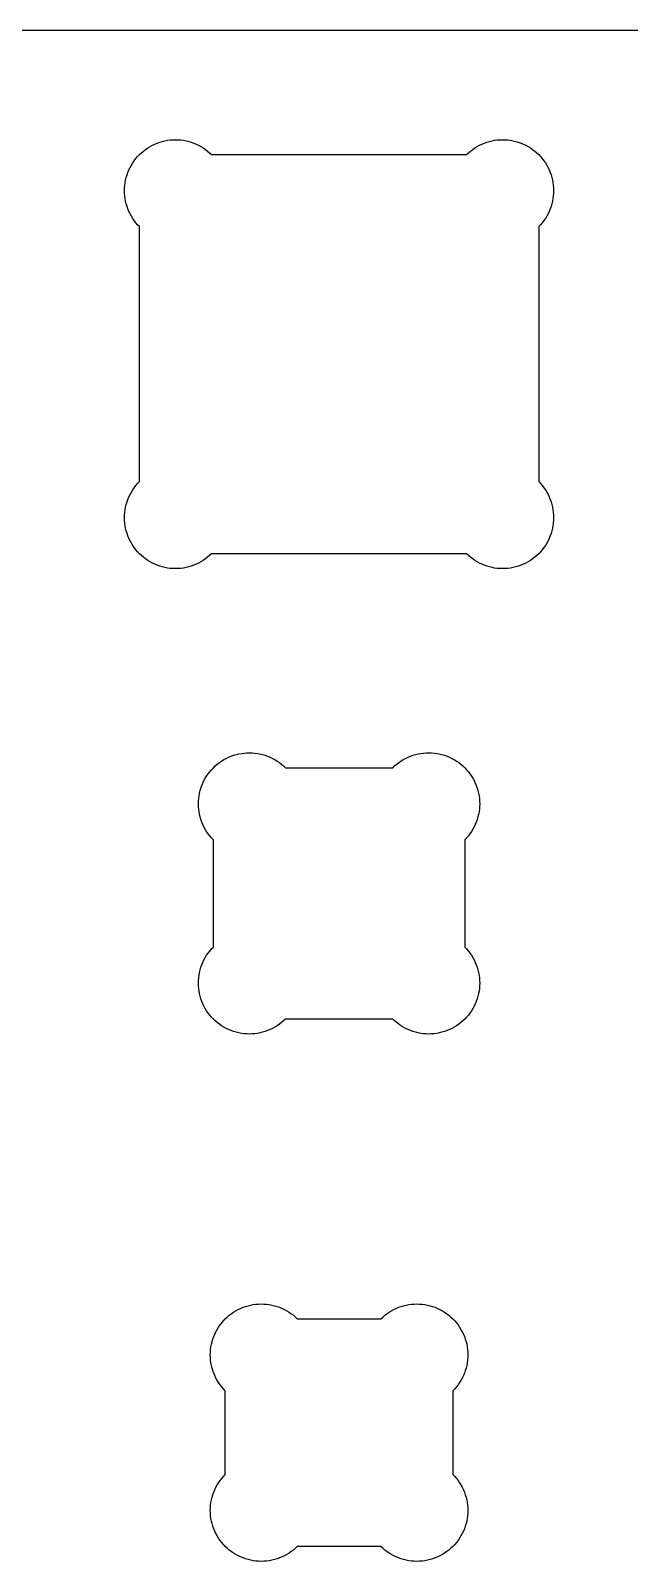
# Model space of a CAD drawing. Header units: metres. Extents: x 0 to 406, y 0 to 165.
# Drawn here: x 264.4 to 299.7, y 75 to 165.1 of the extents above; entities that cross this region are included whole.
import ezdxf

# ---------------------------------------------------------------- set-up
doc = ezdxf.new("R2010")
doc.units = ezdxf.units.M

msp = doc.modelspace()

# ---------------------------------------------------------------- linework, layer by layer
for p, q in [((406.4, 165.1), (0, 165.1)), ((272.323, 158.613), (272.477, 158.642)), ((272.477, 158.642), (272.633, 158.662)), ((272.633, 158.662), (272.789, 158.675)), ((272.789, 158.675), (272.946, 158.679)), ((272.946, 158.679), (273.103, 158.675)), ((273.103, 158.675), (273.26, 158.662)), ((273.26, 158.662), (273.416, 158.642)), ((273.416, 158.642), (273.57, 158.613)), ((291.58, 158.613), (291.734, 158.642)), ((291.734, 158.642), (291.89, 158.662)), ((291.89, 158.662), (292.047, 158.675)), ((292.047, 158.675), (292.204, 158.679)), ((292.204, 158.679), (292.361, 158.675)), ((292.361, 158.675), (292.517, 158.662)), ((292.517, 158.662), (292.673, 158.642)), ((292.673, 158.642), (292.827, 158.613)), ((270.717, 157.686), (270.825, 157.8)), ((270.825, 157.8), (270.939, 157.908)), ((270.825, 157.8), (270.825, 157.8)), ((270.825, 157.8), (270.825, 157.8)), ((270.939, 157.908), (271.058, 158.01)), ((271.058, 158.01), (271.183, 158.106)), ((271.183, 158.106), (271.312, 158.195)), ((271.312, 158.195), (271.446, 158.277)), ((271.446, 158.277), (271.584, 158.352)), ((271.584, 158.352), (271.726, 158.419)), ((271.726, 158.419), (271.871, 158.479)), ((271.871, 158.479), (272.019, 158.532)), ((272.019, 158.532), (272.17, 158.576)), ((272.17, 158.576), (272.323, 158.613)), ((273.57, 158.613), (273.723, 158.576)), ((273.723, 158.576), (273.873, 158.532)), ((273.873, 158.532), (274.021, 158.479)), ((274.021, 158.479), (274.167, 158.419)), ((274.167, 158.419), (274.308, 158.352)), ((274.308, 158.352), (274.446, 158.277)), ((274.446, 158.277), (274.58, 158.195)), ((274.58, 158.195), (274.71, 158.106)), ((274.71, 158.106), (274.834, 158.01)), ((274.834, 158.01), (274.954, 157.908)), ((274.954, 157.908), (275.068, 157.8)), ((275.068, 157.8), (290.082, 157.8)), ((290.082, 157.8), (290.196, 157.908)), ((290.196, 157.908), (290.316, 158.01)), ((290.316, 158.01), (290.44, 158.106)), ((290.44, 158.106), (290.57, 158.195)), ((290.57, 158.195), (290.704, 158.277)), ((290.704, 158.277), (290.842, 158.352)), ((290.842, 158.352), (290.983, 158.419)), ((290.983, 158.419), (291.129, 158.479)), ((291.129, 158.479), (291.277, 158.532)), ((291.277, 158.532), (291.427, 158.576)), ((291.427, 158.576), (291.58, 158.613)), ((292.827, 158.613), (292.98, 158.576)), ((292.98, 158.576), (293.131, 158.532)), ((293.131, 158.532), (293.279, 158.479)), ((293.279, 158.479), (293.424, 158.419)), ((293.424, 158.419), (293.566, 158.352)), ((293.566, 158.352), (293.704, 158.277)), ((293.704, 158.277), (293.838, 158.195)), ((293.838, 158.195), (293.967, 158.106)), ((293.967, 158.106), (294.092, 158.01)), ((294.092, 158.01), (294.211, 157.908)), ((294.211, 157.908), (294.325, 157.8)), ((294.325, 157.8), (294.325, 157.8)), ((294.325, 157.8), (294.325, 157.8)), ((294.325, 157.8), (294.433, 157.686)), ((270.146, 156.754), (270.206, 156.899)), ((270.206, 156.899), (270.273, 157.041)), ((270.273, 157.041), (270.348, 157.179)), ((270.348, 157.179), (270.43, 157.313)), ((270.43, 157.313), (270.519, 157.442)), ((270.519, 157.442), (270.615, 157.567)), ((270.615, 157.567), (270.717, 157.686)), ((294.433, 157.686), (294.535, 157.567)), ((294.535, 157.567), (294.631, 157.442)), ((294.631, 157.442), (294.72, 157.313)), ((294.72, 157.313), (294.802, 157.179)), ((294.802, 157.179), (294.877, 157.041)), ((294.877, 157.041), (294.944, 156.899)), ((294.944, 156.899), (295.004, 156.754)), ((269.95, 155.836), (269.963, 155.992)), ((269.963, 155.992), (269.983, 156.148)), ((269.983, 156.148), (270.012, 156.302)), ((270.012, 156.302), (270.049, 156.455)), ((270.049, 156.455), (270.093, 156.606)), ((270.093, 156.606), (270.146, 156.754)), ((295.004, 156.754), (295.057, 156.606)), ((295.057, 156.606), (295.101, 156.455)), ((295.101, 156.455), (295.138, 156.302)), ((295.138, 156.302), (295.167, 156.148)), ((295.167, 156.148), (295.187, 155.992)), ((295.187, 155.992), (295.2, 155.836)), ((269.946, 155.679), (269.95, 155.836)), ((269.95, 155.522), (269.946, 155.679)), ((269.963, 155.365), (269.95, 155.522)), ((269.983, 155.209), (269.963, 155.365)), ((270.012, 155.055), (269.983, 155.209)), ((270.049, 154.902), (270.012, 155.055)), ((295.138, 155.055), (295.101, 154.902)), ((295.167, 155.209), (295.138, 155.055)), ((295.187, 155.365), (295.167, 155.209)), ((295.2, 155.522), (295.187, 155.365)), ((295.2, 155.836), (295.204, 155.679)), ((295.204, 155.679), (295.2, 155.522)), ((270.093, 154.752), (270.049, 154.902)), ((270.146, 154.604), (270.093, 154.752)), ((270.206, 154.458), (270.146, 154.604)), ((270.273, 154.317), (270.206, 154.458)), ((270.348, 154.179), (270.273, 154.317)), ((270.43, 154.045), (270.348, 154.179)), ((294.802, 154.179), (294.72, 154.045)), ((294.877, 154.317), (294.802, 154.179)), ((294.944, 154.458), (294.877, 154.317)), ((295.004, 154.604), (294.944, 154.458)), ((295.057, 154.752), (295.004, 154.604)), ((295.101, 154.902), (295.057, 154.752)), ((270.519, 153.915), (270.43, 154.045)), ((270.615, 153.791), (270.519, 153.915)), ((270.717, 153.671), (270.615, 153.791)), ((270.825, 153.557), (270.717, 153.671)), ((270.825, 138.543), (270.825, 153.557)), ((294.433, 153.671), (294.325, 153.557)), ((294.325, 153.557), (294.325, 138.543)), ((294.535, 153.791), (294.433, 153.671)), ((294.631, 153.915), (294.535, 153.791)), ((294.72, 154.045), (294.631, 153.915)), ((270.273, 137.783), (270.348, 137.921)), ((270.348, 137.921), (270.43, 138.055)), ((270.43, 138.055), (270.519, 138.185)), ((270.519, 138.185), (270.615, 138.309)), ((270.615, 138.309), (270.717, 138.429)), ((270.717, 138.429), (270.825, 138.543)), ((294.325, 138.543), (294.433, 138.429)), ((294.433, 138.429), (294.535, 138.309)), ((294.535, 138.309), (294.631, 138.185)), ((294.631, 138.185), (294.72, 138.055)), ((294.72, 138.055), (294.802, 137.921)), ((294.802, 137.921), (294.877, 137.783)), ((269.983, 136.891), (270.012, 137.045)), ((270.012, 137.045), (270.049, 137.198)), ((270.049, 137.198), (270.093, 137.348)), ((270.093, 137.348), (270.146, 137.496)), ((270.146, 137.496), (270.206, 137.642)), ((270.206, 137.642), (270.273, 137.783)), ((294.877, 137.783), (294.944, 137.642)), ((294.944, 137.642), (295.004, 137.496)), ((295.004, 137.496), (295.057, 137.348)), ((295.057, 137.348), (295.101, 137.198)), ((295.101, 137.198), (295.138, 137.045)), ((295.138, 137.045), (295.167, 136.891)), ((269.946, 136.421), (269.95, 136.578)), ((269.95, 136.264), (269.946, 136.421)), ((269.95, 136.578), (269.963, 136.735)), ((269.963, 136.108), (269.95, 136.264)), ((269.963, 136.735), (269.983, 136.891)), ((269.983, 135.952), (269.963, 136.108)), ((295.167, 136.891), (295.187, 136.735)), ((295.187, 136.108), (295.167, 135.952)), ((295.187, 136.735), (295.2, 136.578)), ((295.2, 136.264), (295.187, 136.108)), ((295.2, 136.578), (295.204, 136.421)), ((295.204, 136.421), (295.2, 136.264)), ((270.012, 135.798), (269.983, 135.952)), ((270.049, 135.645), (270.012, 135.798)), ((270.093, 135.494), (270.049, 135.645)), ((270.146, 135.346), (270.093, 135.494)), ((270.206, 135.201), (270.146, 135.346)), ((270.273, 135.059), (270.206, 135.201)), ((294.944, 135.201), (294.877, 135.059)), ((295.004, 135.346), (294.944, 135.201)), ((295.057, 135.494), (295.004, 135.346)), ((295.101, 135.645), (295.057, 135.494)), ((295.138, 135.798), (295.101, 135.645)), ((295.167, 135.952), (295.138, 135.798)), ((270.348, 134.921), (270.273, 135.059)), ((270.43, 134.787), (270.348, 134.921)), ((270.519, 134.658), (270.43, 134.787)), ((270.615, 134.533), (270.519, 134.658)), ((270.717, 134.414), (270.615, 134.533)), ((270.825, 134.3), (270.717, 134.414)), ((270.939, 134.192), (270.825, 134.3)), ((270.825, 134.3), (270.825, 134.3)), ((270.825, 134.3), (270.825, 134.3)), ((275.068, 134.3), (274.954, 134.192)), ((290.082, 134.3), (275.068, 134.3)), ((290.196, 134.192), (290.082, 134.3)), ((294.325, 134.3), (294.211, 134.192)), ((294.433, 134.414), (294.325, 134.3)), ((294.325, 134.3), (294.325, 134.3)), ((294.325, 134.3), (294.325, 134.3)), ((294.535, 134.533), (294.433, 134.414)), ((294.631, 134.658), (294.535, 134.533)), ((294.72, 134.787), (294.631, 134.658)), ((294.802, 134.921), (294.72, 134.787)), ((294.877, 135.059), (294.802, 134.921)), ((271.058, 134.09), (270.939, 134.192)), ((271.183, 133.994), (271.058, 134.09)), ((271.312, 133.905), (271.183, 133.994)), ((271.446, 133.823), (271.312, 133.905)), ((271.584, 133.748), (271.446, 133.823)), ((271.726, 133.681), (271.584, 133.748)), ((271.871, 133.621), (271.726, 133.681)), ((272.019, 133.568), (271.871, 133.621)), ((272.17, 133.524), (272.019, 133.568)), ((272.323, 133.487), (272.17, 133.524)), ((272.477, 133.458), (272.323, 133.487)), ((272.633, 133.438), (272.477, 133.458)), ((272.789, 133.425), (272.633, 133.438)), ((272.946, 133.421), (272.789, 133.425)), ((273.103, 133.425), (272.946, 133.421)), ((273.26, 133.438), (273.103, 133.425)), ((273.416, 133.458), (273.26, 133.438)), ((273.57, 133.487), (273.416, 133.458)), ((273.723, 133.524), (273.57, 133.487)), ((273.873, 133.568), (273.723, 133.524)), ((274.021, 133.621), (273.873, 133.568)), ((274.167, 133.681), (274.021, 133.621)), ((274.308, 133.748), (274.167, 133.681)), ((274.446, 133.823), (274.308, 133.748)), ((274.58, 133.905), (274.446, 133.823)), ((274.71, 133.994), (274.58, 133.905)), ((274.834, 134.09), (274.71, 133.994)), ((274.954, 134.192), (274.834, 134.09)), ((290.316, 134.09), (290.196, 134.192)), ((290.44, 133.994), (290.316, 134.09)), ((290.57, 133.905), (290.44, 133.994)), ((290.704, 133.823), (290.57, 133.905)), ((290.842, 133.748), (290.704, 133.823)), ((290.983, 133.681), (290.842, 133.748)), ((291.129, 133.621), (290.983, 133.681)), ((291.277, 133.568), (291.129, 133.621)), ((291.427, 133.524), (291.277, 133.568)), ((291.58, 133.487), (291.427, 133.524)), ((291.734, 133.458), (291.58, 133.487)), ((291.89, 133.438), (291.734, 133.458)), ((292.047, 133.425), (291.89, 133.438)), ((292.204, 133.421), (292.047, 133.425)), ((292.361, 133.425), (292.204, 133.421)), ((292.517, 133.438), (292.361, 133.425)), ((292.673, 133.458), (292.517, 133.438)), ((292.827, 133.487), (292.673, 133.458)), ((292.98, 133.524), (292.827, 133.487)), ((293.131, 133.568), (292.98, 133.524)), ((293.279, 133.621), (293.131, 133.568)), ((293.424, 133.681), (293.279, 133.621)), ((293.566, 133.748), (293.424, 133.681)), ((293.704, 133.823), (293.566, 133.748)), ((293.838, 133.905), (293.704, 133.823)), ((293.967, 133.994), (293.838, 133.905)), ((294.092, 134.09), (293.967, 133.994)), ((294.211, 134.192), (294.092, 134.09)), ((277.139, 122.575), (277.296, 122.579)), ((277.296, 122.579), (277.453, 122.575)), ((287.697, 122.575), (287.854, 122.579)), ((287.854, 122.579), (288.011, 122.575)), ((275.067, 121.586), (275.175, 121.7)), ((275.175, 121.7), (275.289, 121.808)), ((275.289, 121.808), (275.408, 121.91)), ((275.408, 121.91), (275.533, 122.006)), ((275.533, 122.006), (275.662, 122.095)), ((275.662, 122.095), (275.796, 122.177)), ((275.796, 122.177), (275.934, 122.252)), ((275.934, 122.252), (276.076, 122.319)), ((276.076, 122.319), (276.221, 122.379)), ((276.221, 122.379), (276.369, 122.432)), ((276.369, 122.432), (276.52, 122.476)), ((276.52, 122.476), (276.673, 122.513)), ((276.673, 122.513), (276.827, 122.542)), ((276.827, 122.542), (276.983, 122.562)), ((276.983, 122.562), (277.139, 122.575)), ((277.453, 122.575), (277.61, 122.562)), ((277.61, 122.562), (277.766, 122.542)), ((277.766, 122.542), (277.92, 122.513)), ((277.92, 122.513), (278.073, 122.476)), ((278.073, 122.476), (278.223, 122.432)), ((278.223, 122.432), (278.371, 122.379)), ((278.371, 122.379), (278.517, 122.319)), ((278.517, 122.319), (278.658, 122.252)), ((278.658, 122.252), (278.796, 122.177)), ((278.796, 122.177), (278.93, 122.095)), ((278.93, 122.095), (279.06, 122.006)), ((279.06, 122.006), (279.184, 121.91)), ((279.184, 121.91), (279.304, 121.808)), ((279.304, 121.808), (279.418, 121.7)), ((279.418, 121.7), (285.732, 121.7)), ((285.732, 121.7), (285.846, 121.808)), ((285.846, 121.808), (285.966, 121.91)), ((285.966, 121.91), (286.09, 122.006)), ((286.09, 122.006), (286.22, 122.095)), ((286.22, 122.095), (286.354, 122.177)), ((286.354, 122.177), (286.492, 122.252)), ((286.492, 122.252), (286.633, 122.319)), ((286.633, 122.319), (286.779, 122.379)), ((286.779, 122.379), (286.927, 122.432)), ((286.927, 122.432), (287.077, 122.476)), ((287.077, 122.476), (287.23, 122.513)), ((287.23, 122.513), (287.384, 122.542)), ((287.384, 122.542), (287.54, 122.562)), ((287.54, 122.562), (287.697, 122.575)), ((288.011, 122.575), (288.167, 122.562)), ((288.167, 122.562), (288.323, 122.542)), ((288.323, 122.542), (288.477, 122.513)), ((288.477, 122.513), (288.63, 122.476)), ((288.63, 122.476), (288.781, 122.432)), ((288.781, 122.432), (288.929, 122.379)), ((288.929, 122.379), (289.074, 122.319)), ((289.074, 122.319), (289.216, 122.252)), ((289.216, 122.252), (289.354, 122.177)), ((289.354, 122.177), (289.488, 122.095)), ((289.488, 122.095), (289.617, 122.006)), ((289.617, 122.006), (289.742, 121.91)), ((289.742, 121.91), (289.861, 121.808)), ((289.861, 121.808), (289.975, 121.7)), ((289.975, 121.7), (290.083, 121.586)), ((274.496, 120.654), (274.556, 120.799)), ((274.556, 120.799), (274.623, 120.941)), ((274.623, 120.941), (274.698, 121.079)), ((274.698, 121.079), (274.78, 121.213)), ((274.78, 121.213), (274.869, 121.342)), ((274.869, 121.342), (274.965, 121.467)), ((274.965, 121.467), (275.067, 121.586)), ((290.083, 121.586), (290.185, 121.467)), ((290.185, 121.467), (290.281, 121.342)), ((290.281, 121.342), (290.37, 121.213)), ((290.37, 121.213), (290.452, 121.079)), ((290.452, 121.079), (290.527, 120.941)), ((290.527, 120.941), (290.594, 120.799)), ((290.594, 120.799), (290.654, 120.654)), ((274.3, 119.736), (274.313, 119.892)), ((274.313, 119.892), (274.333, 120.048)), ((274.333, 120.048), (274.362, 120.202)), ((274.362, 120.202), (274.399, 120.355)), ((274.399, 120.355), (274.443, 120.506)), ((274.443, 120.506), (274.496, 120.654)), ((290.654, 120.654), (290.707, 120.506)), ((290.707, 120.506), (290.751, 120.355)), ((290.751, 120.355), (290.788, 120.202)), ((290.788, 120.202), (290.817, 120.048)), ((290.817, 120.048), (290.837, 119.892)), ((290.837, 119.892), (290.85, 119.736)), ((274.296, 119.579), (274.3, 119.736)), ((274.3, 119.422), (274.296, 119.579)), ((274.313, 119.265), (274.3, 119.422)), ((274.333, 119.109), (274.313, 119.265)), ((274.362, 118.955), (274.333, 119.109)), ((290.817, 119.109), (290.788, 118.955)), ((290.837, 119.265), (290.817, 119.109)), ((290.85, 119.422), (290.837, 119.265)), ((290.85, 119.736), (290.854, 119.579)), ((290.854, 119.579), (290.85, 119.422)), ((274.399, 118.802), (274.362, 118.955)), ((274.443, 118.652), (274.399, 118.802)), ((274.496, 118.504), (274.443, 118.652)), ((274.556, 118.358), (274.496, 118.504)), ((274.623, 118.217), (274.556, 118.358)), ((274.698, 118.079), (274.623, 118.217)), ((274.78, 117.945), (274.698, 118.079)), ((290.452, 118.079), (290.37, 117.945)), ((290.527, 118.217), (290.452, 118.079)), ((290.594, 118.358), (290.527, 118.217)), ((290.654, 118.504), (290.594, 118.358)), ((290.707, 118.652), (290.654, 118.504)), ((290.751, 118.802), (290.707, 118.652)), ((290.788, 118.955), (290.751, 118.802)), ((274.869, 117.815), (274.78, 117.945)), ((274.965, 117.691), (274.869, 117.815)), ((275.067, 117.571), (274.965, 117.691)), ((275.175, 117.457), (275.067, 117.571)), ((275.175, 111.143), (275.175, 117.457)), ((290.083, 117.571), (289.975, 117.457)), ((289.975, 117.457), (289.975, 111.143)), ((290.185, 117.691), (290.083, 117.571)), ((290.281, 117.815), (290.185, 117.691)), ((290.37, 117.945), (290.281, 117.815)), ((274.869, 110.785), (274.965, 110.909)), ((274.965, 110.909), (275.067, 111.029)), ((275.067, 111.029), (275.175, 111.143)), ((289.975, 111.143), (290.083, 111.029)), ((290.083, 111.029), (290.185, 110.909)), ((290.185, 110.909), (290.281, 110.785)), ((274.443, 109.948), (274.496, 110.096)), ((274.496, 110.096), (274.556, 110.242)), ((274.556, 110.242), (274.623, 110.383)), ((274.623, 110.383), (274.698, 110.521)), ((274.698, 110.521), (274.78, 110.655)), ((274.78, 110.655), (274.869, 110.785)), ((290.281, 110.785), (290.37, 110.655)), ((290.37, 110.655), (290.452, 110.521)), ((290.452, 110.521), (290.527, 110.383)), ((290.527, 110.383), (290.594, 110.242)), ((290.594, 110.242), (290.654, 110.096)), ((290.654, 110.096), (290.707, 109.948)), ((274.296, 109.021), (274.3, 109.178)), ((274.3, 109.178), (274.313, 109.335)), ((274.313, 109.335), (274.333, 109.491)), ((274.333, 109.491), (274.362, 109.645)), ((274.362, 109.645), (274.399, 109.798)), ((274.399, 109.798), (274.443, 109.948)), ((290.707, 109.948), (290.751, 109.798)), ((290.751, 109.798), (290.788, 109.645)), ((290.788, 109.645), (290.817, 109.491)), ((290.817, 109.491), (290.837, 109.335)), ((290.837, 109.335), (290.85, 109.178)), ((290.85, 109.178), (290.854, 109.021)), ((274.3, 108.864), (274.296, 109.021)), ((274.313, 108.708), (274.3, 108.864)), ((274.333, 108.552), (274.313, 108.708)), ((274.362, 108.398), (274.333, 108.552)), ((274.399, 108.245), (274.362, 108.398)), ((274.443, 108.094), (274.399, 108.245)), ((290.751, 108.245), (290.707, 108.094)), ((290.788, 108.398), (290.751, 108.245)), ((290.817, 108.552), (290.788, 108.398)), ((290.837, 108.708), (290.817, 108.552)), ((290.85, 108.864), (290.837, 108.708)), ((290.854, 109.021), (290.85, 108.864)), ((274.496, 107.946), (274.443, 108.094)), ((274.556, 107.801), (274.496, 107.946)), ((274.623, 107.659), (274.556, 107.801)), ((274.698, 107.521), (274.623, 107.659)), ((274.78, 107.387), (274.698, 107.521)), ((274.869, 107.258), (274.78, 107.387)), ((274.965, 107.133), (274.869, 107.258)), ((290.281, 107.258), (290.185, 107.133)), ((290.37, 107.387), (290.281, 107.258)), ((290.452, 107.521), (290.37, 107.387)), ((290.527, 107.659), (290.452, 107.521)), ((290.594, 107.801), (290.527, 107.659)), ((290.654, 107.946), (290.594, 107.801)), ((290.707, 108.094), (290.654, 107.946)), ((275.067, 107.014), (274.965, 107.133)), ((275.175, 106.9), (275.067, 107.014)), ((275.289, 106.792), (275.175, 106.9)), ((275.408, 106.69), (275.289, 106.792)), ((275.533, 106.594), (275.408, 106.69)), ((275.662, 106.505), (275.533, 106.594)), ((275.796, 106.423), (275.662, 106.505)), ((275.934, 106.348), (275.796, 106.423)), ((278.796, 106.423), (278.658, 106.348)), ((278.93, 106.505), (278.796, 106.423)), ((279.06, 106.594), (278.93, 106.505)), ((279.184, 106.69), (279.06, 106.594)), ((279.304, 106.792), (279.184, 106.69)), ((279.418, 106.9), (279.304, 106.792)), ((285.732, 106.9), (279.418, 106.9)), ((285.846, 106.792), (285.732, 106.9)), ((285.966, 106.69), (285.846, 106.792)), ((286.09, 106.594), (285.966, 106.69)), ((286.22, 106.505), (286.09, 106.594)), ((286.354, 106.423), (286.22, 106.505)), ((286.492, 106.348), (286.354, 106.423)), ((289.354, 106.423), (289.216, 106.348)), ((289.488, 106.505), (289.354, 106.423)), ((289.617, 106.594), (289.488, 106.505)), ((289.742, 106.69), (289.617, 106.594)), ((289.861, 106.792), (289.742, 106.69)), ((289.975, 106.9), (289.861, 106.792)), ((290.083, 107.014), (289.975, 106.9)), ((290.185, 107.133), (290.083, 107.014)), ((276.076, 106.281), (275.934, 106.348)), ((276.221, 106.221), (276.076, 106.281)), ((276.369, 106.168), (276.221, 106.221)), ((276.52, 106.124), (276.369, 106.168)), ((276.673, 106.087), (276.52, 106.124)), ((276.827, 106.058), (276.673, 106.087)), ((276.983, 106.038), (276.827, 106.058)), ((277.139, 106.025), (276.983, 106.038)), ((277.296, 106.021), (277.139, 106.025)), ((277.453, 106.025), (277.296, 106.021)), ((277.61, 106.038), (277.453, 106.025)), ((277.766, 106.058), (277.61, 106.038)), ((277.92, 106.087), (277.766, 106.058)), ((278.073, 106.124), (277.92, 106.087)), ((278.223, 106.168), (278.073, 106.124)), ((278.371, 106.221), (278.223, 106.168)), ((278.517, 106.281), (278.371, 106.221)), ((278.658, 106.348), (278.517, 106.281)), ((286.633, 106.281), (286.492, 106.348)), ((286.779, 106.221), (286.633, 106.281)), ((286.927, 106.168), (286.779, 106.221)), ((287.077, 106.124), (286.927, 106.168)), ((287.23, 106.087), (287.077, 106.124)), ((287.384, 106.058), (287.23, 106.087)), ((287.54, 106.038), (287.384, 106.058)), ((287.697, 106.025), (287.54, 106.038)), ((287.854, 106.021), (287.697, 106.025)), ((288.011, 106.025), (287.854, 106.021)), ((288.167, 106.038), (288.011, 106.025)), ((288.323, 106.058), (288.167, 106.038)), ((288.477, 106.087), (288.323, 106.058)), ((288.63, 106.124), (288.477, 106.087)), ((288.781, 106.168), (288.63, 106.124)), ((288.929, 106.221), (288.781, 106.168)), ((289.074, 106.281), (288.929, 106.221)), ((289.216, 106.348), (289.074, 106.281)), ((277.839, 90.1246), (277.996, 90.1287)), ((277.996, 90.1287), (278.153, 90.1246)), ((286.997, 90.1246), (287.154, 90.1287)), ((287.154, 90.1287), (287.311, 90.1246)), ((275.767, 89.1361), (275.875, 89.25)), ((275.875, 89.25), (275.989, 89.3581)), ((275.989, 89.3581), (276.108, 89.4601)), ((276.108, 89.4601), (276.233, 89.5557)), ((276.233, 89.5557), (276.362, 89.6447)), ((276.362, 89.6447), (276.496, 89.7268)), ((276.496, 89.7268), (276.634, 89.8017)), ((276.634, 89.8017), (276.776, 89.8693)), ((276.776, 89.8693), (276.921, 89.9294)), ((276.921, 89.9294), (277.069, 89.9818)), ((277.069, 89.9818), (277.22, 90.0265)), ((277.22, 90.0265), (277.373, 90.0631)), ((277.373, 90.0631), (277.527, 90.0917)), ((277.527, 90.0917), (277.683, 90.1122)), ((277.683, 90.1122), (277.839, 90.1246)), ((278.153, 90.1246), (278.31, 90.1122)), ((278.31, 90.1122), (278.466, 90.0917)), ((278.466, 90.0917), (278.62, 90.0631)), ((278.62, 90.0631), (278.773, 90.0265)), ((278.773, 90.0265), (278.923, 89.9818)), ((278.923, 89.9818), (279.071, 89.9294)), ((279.071, 89.9294), (279.217, 89.8693)), ((279.217, 89.8693), (279.358, 89.8017)), ((279.358, 89.8017), (279.496, 89.7268)), ((279.496, 89.7268), (279.63, 89.6447)), ((279.63, 89.6447), (279.76, 89.5557)), ((279.76, 89.5557), (279.884, 89.4601)), ((279.884, 89.4601), (280.004, 89.3581)), ((280.004, 89.3581), (280.118, 89.25)), ((280.118, 89.25), (285.032, 89.25)), ((285.032, 89.25), (285.146, 89.3581)), ((285.146, 89.3581), (285.266, 89.4601)), ((285.266, 89.4601), (285.39, 89.5557)), ((285.39, 89.5557), (285.52, 89.6447)), ((285.52, 89.6447), (285.654, 89.7268)), ((285.654, 89.7268), (285.792, 89.8017)), ((285.792, 89.8017), (285.933, 89.8693)), ((285.933, 89.8693), (286.079, 89.9294)), ((286.079, 89.9294), (286.227, 89.9818)), ((286.227, 89.9818), (286.377, 90.0265)), ((286.377, 90.0265), (286.53, 90.0631)), ((286.53, 90.0631), (286.684, 90.0917)), ((286.684, 90.0917), (286.84, 90.1122)), ((286.84, 90.1122), (286.997, 90.1246)), ((287.311, 90.1246), (287.467, 90.1122)), ((287.467, 90.1122), (287.623, 90.0917)), ((287.623, 90.0917), (287.777, 90.0631)), ((287.777, 90.0631), (287.93, 90.0265)), ((287.93, 90.0265), (288.081, 89.9818)), ((288.081, 89.9818), (288.229, 89.9294)), ((288.229, 89.9294), (288.374, 89.8693)), ((288.374, 89.8693), (288.516, 89.8017)), ((288.516, 89.8017), (288.654, 89.7268)), ((288.654, 89.7268), (288.788, 89.6447)), ((288.788, 89.6447), (288.917, 89.5557)), ((288.917, 89.5557), (289.042, 89.4601)), ((289.042, 89.4601), (289.161, 89.3581)), ((289.161, 89.3581), (289.275, 89.25)), ((289.275, 89.25), (289.383, 89.1361)), ((275.196, 88.2038), (275.256, 88.3489)), ((275.256, 88.3489), (275.323, 88.4907)), ((275.323, 88.4907), (275.398, 88.6287)), ((275.398, 88.6287), (275.48, 88.7626)), ((275.48, 88.7626), (275.569, 88.892)), ((275.569, 88.892), (275.665, 89.0166)), ((275.665, 89.0166), (275.767, 89.1361)), ((289.383, 89.1361), (289.485, 89.0166)), ((289.485, 89.0166), (289.581, 88.892)), ((289.581, 88.892), (289.67, 88.7626)), ((289.67, 88.7626), (289.752, 88.6287)), ((289.752, 88.6287), (289.827, 88.4907)), ((289.827, 88.4907), (289.894, 88.3489)), ((289.894, 88.3489), (289.954, 88.2038)), ((275, 87.2857), (275.013, 87.4423)), ((275.013, 87.4423), (275.033, 87.598)), ((275.033, 87.598), (275.062, 87.7524)), ((275.062, 87.7524), (275.099, 87.9051)), ((275.099, 87.9051), (275.143, 88.0557)), ((275.143, 88.0557), (275.196, 88.2038)), ((289.954, 88.2038), (290.007, 88.0557)), ((290.007, 88.0557), (290.051, 87.9051)), ((290.051, 87.9051), (290.088, 87.7524)), ((290.088, 87.7524), (290.117, 87.598)), ((290.117, 87.598), (290.137, 87.4423)), ((290.137, 87.4423), (290.15, 87.2857)), ((274.996, 87.1287), (275, 87.2857)), ((275, 86.9717), (274.996, 87.1287)), ((275.013, 86.8151), (275, 86.9717)), ((275.033, 86.6594), (275.013, 86.8151)), ((275.062, 86.5049), (275.033, 86.6594)), ((290.117, 86.6594), (290.088, 86.5049)), ((290.137, 86.8151), (290.117, 86.6594)), ((290.15, 86.9717), (290.137, 86.8151)), ((290.15, 87.2857), (290.154, 87.1287)), ((290.154, 87.1287), (290.15, 86.9717)), ((275.099, 86.3522), (275.062, 86.5049)), ((275.143, 86.2016), (275.099, 86.3522)), ((275.196, 86.0536), (275.143, 86.2016)), ((275.256, 85.9085), (275.196, 86.0536)), ((275.323, 85.7667), (275.256, 85.9085)), ((275.398, 85.6287), (275.323, 85.7667)), ((275.48, 85.4948), (275.398, 85.6287)), ((289.752, 85.6287), (289.67, 85.4948)), ((289.827, 85.7667), (289.752, 85.6287)), ((289.894, 85.9085), (289.827, 85.7667)), ((289.954, 86.0536), (289.894, 85.9085)), ((290.007, 86.2016), (289.954, 86.0536)), ((290.051, 86.3522), (290.007, 86.2016)), ((290.088, 86.5049), (290.051, 86.3522)), ((275.569, 85.3653), (275.48, 85.4948)), ((275.665, 85.2407), (275.569, 85.3653)), ((275.767, 85.1213), (275.665, 85.2407)), ((275.875, 85.0074), (275.767, 85.1213)), ((275.875, 80.0926), (275.875, 85.0074)), ((289.383, 85.1213), (289.275, 85.0074)), ((289.275, 85.0074), (289.275, 80.0926)), ((289.485, 85.2407), (289.383, 85.1213)), ((289.581, 85.3653), (289.485, 85.2407)), ((289.67, 85.4948), (289.581, 85.3653)), ((275.256, 79.1915), (275.323, 79.3333)), ((275.323, 79.3333), (275.398, 79.4713)), ((275.398, 79.4713), (275.48, 79.6052)), ((275.48, 79.6052), (275.569, 79.7347)), ((275.569, 79.7347), (275.665, 79.8593)), ((275.665, 79.8593), (275.767, 79.9787)), ((275.767, 79.9787), (275.875, 80.0926)), ((289.275, 80.0926), (289.383, 79.9787)), ((289.383, 79.9787), (289.485, 79.8593)), ((289.485, 79.8593), (289.581, 79.7347)), ((289.581, 79.7347), (289.67, 79.6052)), ((289.67, 79.6052), (289.752, 79.4713)), ((289.752, 79.4713), (289.827, 79.3333)), ((289.827, 79.3333), (289.894, 79.1915)), ((275.013, 78.2849), (275.033, 78.4406)), ((275.033, 78.4406), (275.062, 78.5951)), ((275.062, 78.5951), (275.099, 78.7478)), ((275.099, 78.7478), (275.143, 78.8984)), ((275.143, 78.8984), (275.196, 79.0464)), ((275.196, 79.0464), (275.256, 79.1915)), ((289.894, 79.1915), (289.954, 79.0464)), ((289.954, 79.0464), (290.007, 78.8984)), ((290.007, 78.8984), (290.051, 78.7478)), ((290.051, 78.7478), (290.088, 78.5951)), ((290.088, 78.5951), (290.117, 78.4406)), ((290.117, 78.4406), (290.137, 78.2849)), ((274.996, 77.9713), (275, 78.1283)), ((275, 77.8143), (274.996, 77.9713)), ((275, 78.1283), (275.013, 78.2849)), ((275.013, 77.6577), (275, 77.8143)), ((275.033, 77.502), (275.013, 77.6577)), ((290.137, 77.6577), (290.117, 77.502)), ((290.137, 78.2849), (290.15, 78.1283)), ((290.15, 77.8143), (290.137, 77.6577)), ((290.15, 78.1283), (290.154, 77.9713)), ((290.154, 77.9713), (290.15, 77.8143)), ((275.062, 77.3476), (275.033, 77.502)), ((275.099, 77.1949), (275.062, 77.3476)), ((275.143, 77.0443), (275.099, 77.1949)), ((275.196, 76.8962), (275.143, 77.0443)), ((275.256, 76.7511), (275.196, 76.8962)), ((275.323, 76.6093), (275.256, 76.7511)), ((289.894, 76.7511), (289.827, 76.6093)), ((289.954, 76.8962), (289.894, 76.7511)), ((290.007, 77.0443), (289.954, 76.8962)), ((290.051, 77.1949), (290.007, 77.0443)), ((290.088, 77.3476), (290.051, 77.1949)), ((290.117, 77.502), (290.088, 77.3476)), ((275.398, 76.4713), (275.323, 76.6093)), ((275.48, 76.3374), (275.398, 76.4713)), ((275.569, 76.208), (275.48, 76.3374)), ((275.665, 76.0834), (275.569, 76.208)), ((275.767, 75.9639), (275.665, 76.0834)), ((275.875, 75.85), (275.767, 75.9639)), ((275.989, 75.7419), (275.875, 75.85)), ((276.108, 75.6399), (275.989, 75.7419)), ((280.004, 75.7419), (279.884, 75.6399)), ((280.118, 75.85), (280.004, 75.7419)), ((285.032, 75.85), (280.118, 75.85)), ((285.146, 75.7419), (285.032, 75.85)), ((285.266, 75.6399), (285.146, 75.7419)), ((289.161, 75.7419), (289.042, 75.6399)), ((289.275, 75.85), (289.161, 75.7419)), ((289.383, 75.9639), (289.275, 75.85)), ((289.485, 76.0834), (289.383, 75.9639)), ((289.581, 76.208), (289.485, 76.0834)), ((289.67, 76.3374), (289.581, 76.208)), ((289.752, 76.4713), (289.67, 76.3374)), ((289.827, 76.6093), (289.752, 76.4713)), ((276.233, 75.5443), (276.108, 75.6399)), ((276.362, 75.4553), (276.233, 75.5443)), ((276.496, 75.3732), (276.362, 75.4553)), ((276.634, 75.2983), (276.496, 75.3732)), ((276.776, 75.2307), (276.634, 75.2983)), ((276.921, 75.1706), (276.776, 75.2307)), ((277.069, 75.1182), (276.921, 75.1706)), ((277.22, 75.0735), (277.069, 75.1182)), ((277.373, 75.0369), (277.22, 75.0735)), ((277.527, 75.0083), (277.373, 75.0369)), ((277.683, 74.9878), (277.527, 75.0083)), ((277.839, 74.9754), (277.683, 74.9878)), ((277.996, 74.9713), (277.839, 74.9754)), ((278.153, 74.9754), (277.996, 74.9713)), ((278.31, 74.9878), (278.153, 74.9754)), ((278.466, 75.0083), (278.31, 74.9878)), ((278.62, 75.0369), (278.466, 75.0083)), ((278.773, 75.0735), (278.62, 75.0369)), ((278.923, 75.1182), (278.773, 75.0735)), ((279.071, 75.1706), (278.923, 75.1182)), ((279.217, 75.2307), (279.071, 75.1706)), ((279.358, 75.2983), (279.217, 75.2307)), ((279.496, 75.3732), (279.358, 75.2983)), ((279.63, 75.4553), (279.496, 75.3732)), ((279.76, 75.5443), (279.63, 75.4553)), ((279.884, 75.6399), (279.76, 75.5443)), ((285.39, 75.5443), (285.266, 75.6399)), ((285.52, 75.4553), (285.39, 75.5443)), ((285.654, 75.3732), (285.52, 75.4553)), ((285.792, 75.2983), (285.654, 75.3732)), ((285.933, 75.2307), (285.792, 75.2983)), ((286.079, 75.1706), (285.933, 75.2307)), ((286.227, 75.1182), (286.079, 75.1706)), ((286.377, 75.0735), (286.227, 75.1182)), ((286.53, 75.0369), (286.377, 75.0735)), ((286.684, 75.0083), (286.53, 75.0369)), ((286.84, 74.9878), (286.684, 75.0083)), ((286.997, 74.9754), (286.84, 74.9878)), ((287.154, 74.9713), (286.997, 74.9754)), ((287.311, 74.9754), (287.154, 74.9713)), ((287.467, 74.9878), (287.311, 74.9754)), ((287.623, 75.0083), (287.467, 74.9878)), ((287.777, 75.0369), (287.623, 75.0083)), ((287.93, 75.0735), (287.777, 75.0369)), ((288.081, 75.1182), (287.93, 75.0735)), ((288.229, 75.1706), (288.081, 75.1182)), ((288.374, 75.2307), (288.229, 75.1706)), ((288.516, 75.2983), (288.374, 75.2307)), ((288.654, 75.3732), (288.516, 75.2983)), ((288.788, 75.4553), (288.654, 75.3732)), ((288.917, 75.5443), (288.788, 75.4553)), ((289.042, 75.6399), (288.917, 75.5443))]:
    msp.add_line(p, q)

doc.saveas('drawing.dxf')
